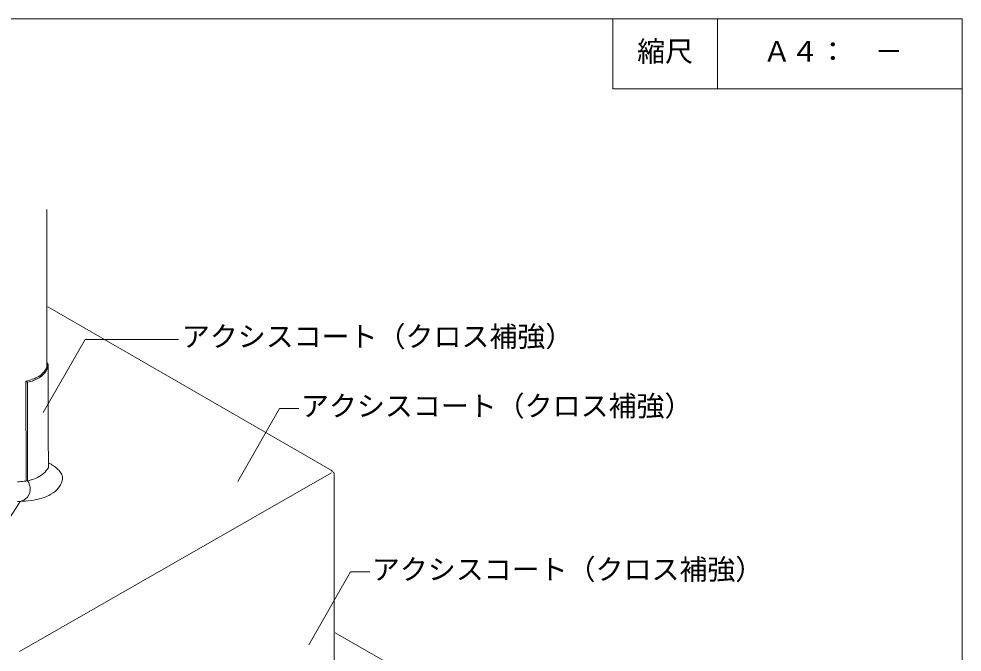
# Model space of a CAD drawing. Units: millimetres on the paper, with parts at other scales. Extents: x -135 to 135, y -94 to 92.
# Drawn here: x 0 to 135, y 1.3 to 92 of the extents above; entities that cross this region are included whole.
import ezdxf
from ezdxf.enums import TextEntityAlignment as Align

# ---------------------------------------------------------------- set-up
doc = ezdxf.new("R2010")
doc.units = ezdxf.units.MM
for name, color, linetype, lineweight in [('D-0', 7, 'Continuous', 18), ('E-0', 7, 'Continuous', 18), ('F-F', 7, 'Continuous', 18)]:
    doc.layers.add(name, color=color, linetype=linetype, lineweight=lineweight)
doc.styles.add('ＭＳ ゴシック', font='')
doc.styles.get('ＭＳ ゴシック').set_extended_font_data('MS Gothic')

msp = doc.modelspace()

# ---------------------------------------------------------------- linework, layer by layer
at = {"layer": 'D-0'}
for p, q in [((4.044, 42.236), (4.044, 64.691)), ((44.604, 27.431), (4.164, 50.791)), ((4.126, 42.756), (4.224, 42.511)), ((1.044, 40.131), (1.064, 25.831)), ((1.284, 39.971), (1.044, 40.131)), ((1.284, 39.971), (1.284, 25.851)), ((4.284, 27.771), (4.284, 28.411)), ((44.75, 27.01), (0.134, 1.41)), ((45.144, 26.611), (45.144, -5.604)), ((76.364, -13.729), (45.304, 4.111))]:
    msp.add_line(p, q, dxfattribs=at)
msp.add_lwpolyline([(4.224, 42.511), (4.224, 32.371), (4.244, 31.811), (4.284, 28.411)], dxfattribs=at)
for centre, radius, start, end in [((1.891, 42.769), 2.361, 310.20161, 338.18636), ((1.989, 42.827), 2.138, 318.96234, 358.09275), ((2.056, 42.69), 2.179, 327.18523, 338.49105), ((2.949, 42.473), 1.275, 332.84512, 1.70617), ((0.087, 45.55), 5.502, 280.01419, 300.55092), ((0.396, 44.745), 4.856, 280.52752, 301.63999), ((0.988, 43.762), 3.507, 302.71291, 318.17349), ((1.262, 43.324), 3.192, 301.79258, 325.34633), ((1.039, 43.643), 3.58, 302.14316, 311.59664), ((1.875, 23.417), 5.545, 47.38492, 64.25823), ((1.431, 29.421), 3.295, 310.55812, 329.96285), ((3.771, 25.549), 2.693, 30.15725, 46.36071), ((43.795, 25.882), 1.748, 48.13257, 62.44384), ((44.571, 26.745), 0.587, 29.1899, 48.31335), ((44.398, 26.719), 0.753, 351.76706, 24.49314), ((-0.144, 33.192), 7.46, 269.74945, 284.87691), ((-0.415, 24.652), 2.079, 358.33069, 35.2346), ((0.445, 30.739), 4.939, 285.58569, 309.3111), ((4.821, 26.19), 1.463, 1.62135, 29.0914), ((4.533, 26.265), 1.75, 336.56945, 358.88663), ((0.049, 24.596), 1.615, 304.76217, 359.84229), ((2.443, 27.651), 4.308, 295.65131, 314.63661), ((3.494, 26.651), 2.858, 313.72958, 337.76897), ((-0.157, 38.517), 15.605, 269.92776, 274.20519), ((-0.422, 25.176), 2.36, 286.37346, 306.12355), ((0.24, 34.099), 11.171, 273.83694, 281.97341), ((1.23, 29.938), 6.896, 281.10367, 296.51108), ((-25556.27, 16532.742), 30425.481, 327.1038, 327.13703)]:
    msp.add_arc(centre, radius, start, end, dxfattribs=at)
at = {"layer": 'E-0'}
for p, q in [((3.51, 35.635), (9.504, 46.111)), ((9.504, 46.111), (22.88, 46.111)), ((41.51, 2.36), (47.504, 12.836)), ((47.504, 12.836), (50.24, 12.836))]:
    msp.add_line(p, q, dxfattribs=at)
msp.add_lwpolyline([(31.349, 25.755), (37.343, 36.231), (40.079, 36.231)], dxfattribs=at)
at = {"layer": 'F-F'}
msp.add_line((100, 92), (100, 82), dxfattribs=at)
for points in [[(-135, 92), (135, 92), (135, -88), (-135, -88)], [(85, 92), (85, 82), (135, 82)]]:
    msp.add_lwpolyline(points, dxfattribs=at)

# ---------------------------------------------------------------- texts
at = {"layer": 'E-0', "style": 'ＭＳ ゴシック'}
for s, p in [('縮尺', (88.5, 85)), ('Ａ４：\u3000－', (106.5, 85)), ('アクシスコート（クロス補強）', (23.353, 44.182)), ('アクシスコート（クロス補強）', (40.403, 34.231)), ('アクシスコート（クロス補強）', (50.544, 10.836))]:
    msp.add_text(s, height=2.933, dxfattribs=at).set_placement(p, align=Align.BOTTOM_LEFT)

doc.saveas('drawing.dxf')
